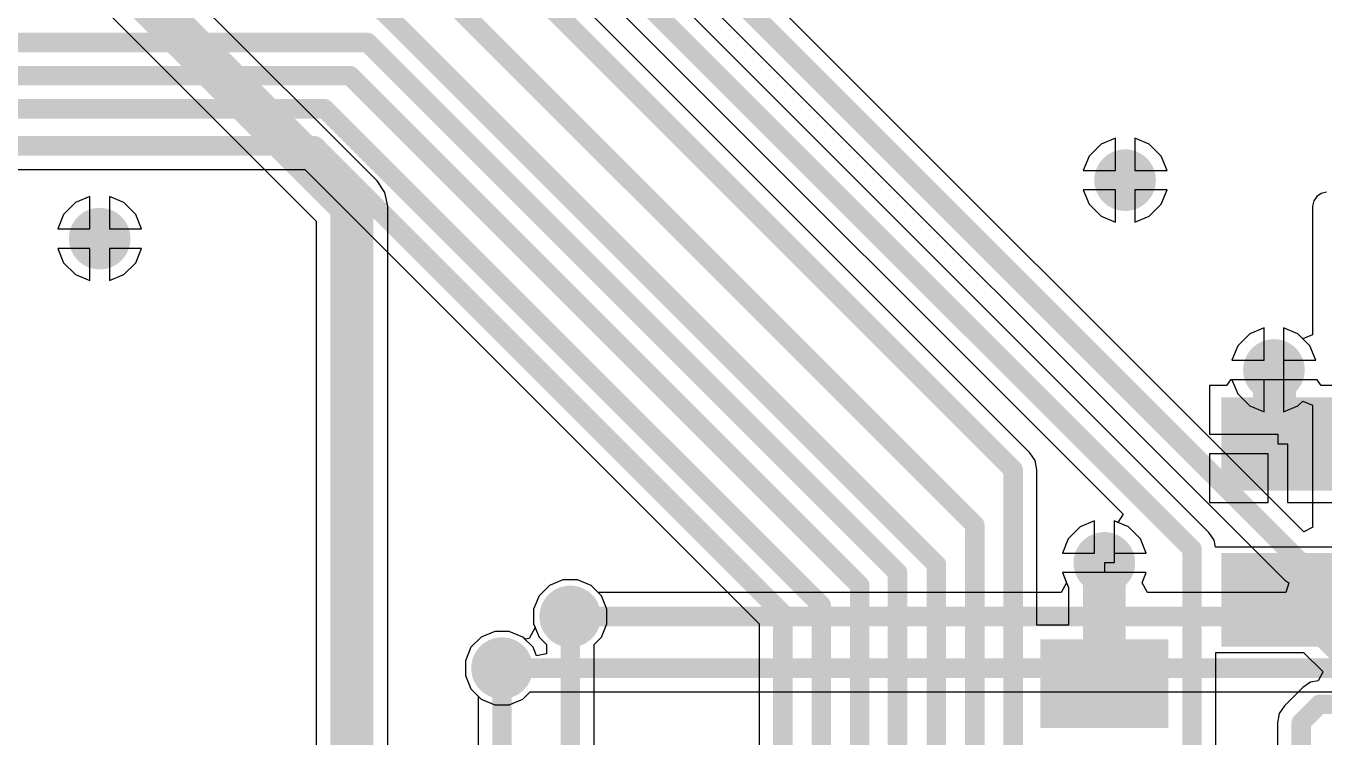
# Model space of a CAD drawing. Header units: millimetres. Extents: x -48 to 200, y -49 to 27.
# Drawn here: x 2.159 to 2.825, y 0.977 to 1.342 of the extents above; entities that cross this region are included whole.
import ezdxf

# ---------------------------------------------------------------- set-up
doc = ezdxf.new("R2010")
doc.units = ezdxf.units.MM
doc.header["$MEASUREMENT"] = 0
for name, color, linetype in [('BottomLayer', 5, 'Continuous'), ('BottomPaste', 16, 'Continuous'), ('BottomSolder', 6, 'Continuous'), ('TopLayer', 1, 'Continuous'), ('TopSolder', 216, 'Continuous'), ('ViaHoleLayer', 16, 'Continuous')]:
    doc.layers.add(name, color=color, linetype=linetype)

# ---------------------------------------------------------------- blocks, each defined once
blk = doc.blocks.new('CAP_0805_B_33')
at = {"layer": 'BottomLayer'}
for points in [[(-0.06, 0.03), (-0.02, 0.03), (-0.02, -0.03), (-0.06, -0.03)], [(0.02, 0.03), (0.06, 0.03), (0.06, -0.03), (0.02, -0.03)]]:
    blk.add_hatch(color=5, dxfattribs=at).paths.add_polyline_path(points)
at = {"layer": 'BottomPaste'}
for points in [[(-0.06, 0.03), (-0.02, 0.03), (-0.02, -0.03), (-0.06, -0.03)], [(0.02, 0.03), (0.06, 0.03), (0.06, -0.03), (0.02, -0.03)]]:
    blk.add_hatch(color=16, dxfattribs=at).paths.add_polyline_path(points)
at = {"layer": 'BottomSolder'}
for points in [[(-0.06276, 0.03276), (-0.01724, 0.03276), (-0.01724, -0.03276), (-0.06276, -0.03276)], [(0.01724, 0.03276), (0.06276, 0.03276), (0.06276, -0.03276), (0.01724, -0.03276)]]:
    blk.add_hatch(color=6, dxfattribs=at).paths.add_polyline_path(points)
blk = doc.blocks.new('RES_0805_B_42')
at = {"layer": 'BottomLayer'}
for points in [[(-0.06, 0.025), (-0.02, 0.025), (-0.02, -0.025), (-0.06, -0.025)], [(0.02, 0.025), (0.06, 0.025), (0.06, -0.025), (0.02, -0.025)]]:
    blk.add_hatch(color=5, dxfattribs=at).paths.add_polyline_path(points)
at = {"layer": 'BottomPaste'}
for points in [[(-0.06, 0.025), (-0.02, 0.025), (-0.02, -0.025), (-0.06, -0.025)], [(0.02, 0.025), (0.06, 0.025), (0.06, -0.025), (0.02, -0.025)]]:
    blk.add_hatch(color=16, dxfattribs=at).paths.add_polyline_path(points)
at = {"layer": 'BottomSolder'}
for points in [[(-0.064, 0.029), (-0.016, 0.029), (-0.016, -0.029), (-0.064, -0.029)], [(0.016, 0.029), (0.064, 0.029), (0.064, -0.029), (0.016, -0.029)]]:
    blk.add_hatch(color=6, dxfattribs=at).paths.add_polyline_path(points)

msp = doc.modelspace()

# ---------------------------------------------------------------- hatches: boundary and pattern name
at = {"layer": 'BottomLayer'}
h = msp.add_hatch(color=5, dxfattribs=at)
edge = h.paths.add_edge_path()
edge.add_arc((2.72265, 1.26238), 0.01181, 0, 360)
h = msp.add_hatch(color=5, dxfattribs=at)
edge = h.paths.add_edge_path()
edge.add_arc((2.19658, 1.23238), 0.01181, 0, 360)
h = msp.add_hatch(color=5, dxfattribs=at)
edge = h.paths.add_edge_path()
edge.add_arc((2.799, 1.165), 0.01181, 0, 360)
h = msp.add_hatch(color=5, dxfattribs=at)
edge = h.paths.add_edge_path()
edge.add_arc((2.712, 1.066), 0.01181, 0, 360)
h = msp.add_hatch(color=5, dxfattribs=at)
edge = h.paths.add_edge_path()
edge.add_arc((2.438, 1.0385), 0.01181, 0, 360)
h = msp.add_hatch(color=5, dxfattribs=at)
edge = h.paths.add_edge_path()
edge.add_arc((2.403, 1.012), 0.01181, 0, 360)
at = {"layer": 'BottomSolder'}
h = msp.add_hatch(color=6, dxfattribs=at)
edge = h.paths.add_edge_path()
edge.add_arc((2.72265, 1.26238), 0.01581, 0, 360)
h = msp.add_hatch(color=6, dxfattribs=at)
edge = h.paths.add_edge_path()
edge.add_arc((2.19658, 1.23238), 0.01581, 0, 360)
h = msp.add_hatch(color=6, dxfattribs=at)
edge = h.paths.add_edge_path()
edge.add_arc((2.799, 1.165), 0.01581, 0, 360)
h = msp.add_hatch(color=6, dxfattribs=at)
edge = h.paths.add_edge_path()
edge.add_arc((2.712, 1.066), 0.01581, 0, 360)
h = msp.add_hatch(color=6, dxfattribs=at)
edge = h.paths.add_edge_path()
edge.add_arc((2.438, 1.0385), 0.01581, 0, 360)
h = msp.add_hatch(color=6, dxfattribs=at)
edge = h.paths.add_edge_path()
edge.add_arc((2.403, 1.012), 0.01581, 0, 360)
at = {"layer": 'TopLayer'}
h = msp.add_hatch(color=1, dxfattribs=at)
edge = h.paths.add_edge_path()
edge.add_arc((2.72265, 1.26238), 0.01181, 0, 360)
h = msp.add_hatch(color=1, dxfattribs=at)
edge = h.paths.add_edge_path()
edge.add_arc((2.19658, 1.23238), 0.01181, 0, 360)
h = msp.add_hatch(color=1, dxfattribs=at)
edge = h.paths.add_edge_path()
edge.add_arc((2.799, 1.165), 0.01181, 0, 360)
h = msp.add_hatch(color=1, dxfattribs=at)
edge = h.paths.add_edge_path()
edge.add_arc((2.712, 1.066), 0.01181, 0, 360)
h = msp.add_hatch(color=1, dxfattribs=at)
edge = h.paths.add_edge_path()
edge.add_arc((2.438, 1.0385), 0.01181, 0, 360)
h = msp.add_hatch(color=1, dxfattribs=at)
edge = h.paths.add_edge_path()
edge.add_arc((2.403, 1.012), 0.01181, 0, 360)
at = {"layer": 'TopSolder'}
h = msp.add_hatch(color=216, dxfattribs=at)
edge = h.paths.add_edge_path()
edge.add_arc((2.72265, 1.26238), 0.01581, 0, 360)
h = msp.add_hatch(color=216, dxfattribs=at)
edge = h.paths.add_edge_path()
edge.add_arc((2.19658, 1.23238), 0.01581, 0, 360)
h = msp.add_hatch(color=216, dxfattribs=at)
edge = h.paths.add_edge_path()
edge.add_arc((2.799, 1.165), 0.01581, 0, 360)
h = msp.add_hatch(color=216, dxfattribs=at)
edge = h.paths.add_edge_path()
edge.add_arc((2.712, 1.066), 0.01581, 0, 360)
h = msp.add_hatch(color=216, dxfattribs=at)
edge = h.paths.add_edge_path()
edge.add_arc((2.438, 1.0385), 0.01581, 0, 360)
h = msp.add_hatch(color=216, dxfattribs=at)
edge = h.paths.add_edge_path()
edge.add_arc((2.403, 1.012), 0.01581, 0, 360)
at = {"layer": 'ViaHoleLayer'}
h = msp.add_hatch(color=16, dxfattribs=at)
edge = h.paths.add_edge_path()
edge.add_arc((2.72265, 1.26238), 0.00591, 0, 360)
h = msp.add_hatch(color=16, dxfattribs=at)
edge = h.paths.add_edge_path()
edge.add_arc((2.19658, 1.23238), 0.00591, 0, 360)
h = msp.add_hatch(color=16, dxfattribs=at)
edge = h.paths.add_edge_path()
edge.add_arc((2.799, 1.165), 0.00591, 0, 360)
h = msp.add_hatch(color=16, dxfattribs=at)
edge = h.paths.add_edge_path()
edge.add_arc((2.712, 1.066), 0.00591, 0, 360)
h = msp.add_hatch(color=16, dxfattribs=at)
edge = h.paths.add_edge_path()
edge.add_arc((2.438, 1.0385), 0.00591, 0, 360)
h = msp.add_hatch(color=16, dxfattribs=at)
edge = h.paths.add_edge_path()
edge.add_arc((2.403, 1.012), 0.00591, 0, 360)

# ---------------------------------------------------------------- linework, layer by layer
at = {"layer": 'BottomLayer'}
for p, q in [((2.76565, 1.08165), (2.29265, 1.55465)), ((2.27893, 1.53376), (2.72169, 1.09101)), ((2.67386, 1.12244), (2.38281, 1.41349)), ((2.71029, 1.28087), (2.70416, 1.27473)), ((2.71765, 1.28391), (2.71029, 1.28087)), ((2.71765, 1.26738), (2.71765, 1.28391)), ((2.735, 1.28087), (2.72765, 1.28391)), ((2.72765, 1.28391), (2.72765, 1.26738)), ((2.74114, 1.27473), (2.735, 1.28087)), ((2.70416, 1.27473), (2.70111, 1.26738)), ((2.74418, 1.26738), (2.74114, 1.27473)), ((1.26865, 1.26776), (2.30187, 1.26776)), ((2.30187, 1.26776), (2.53487, 1.03476)), ((2.70111, 1.26738), (2.71765, 1.26738)), ((2.72765, 1.26738), (2.74418, 1.26738)), ((2.19158, 1.25391), (2.18423, 1.25087)), ((2.19158, 1.23738), (2.19158, 1.25391)), ((2.20894, 1.25087), (2.20158, 1.25391)), ((2.20158, 1.25391), (2.20158, 1.23738)), ((2.71765, 1.25738), (2.70111, 1.25738)), ((2.70111, 1.25738), (2.70416, 1.25002)), ((2.71765, 1.24084), (2.71765, 1.25738)), ((2.74418, 1.25738), (2.72765, 1.25738)), ((2.72765, 1.25738), (2.72765, 1.24084)), ((2.74114, 1.25002), (2.74418, 1.25738)), ((2.18423, 1.25087), (2.17809, 1.24473)), ((2.21507, 1.24473), (2.20894, 1.25087)), ((2.70416, 1.25002), (2.71029, 1.24389)), ((2.735, 1.24389), (2.74114, 1.25002)), ((2.17809, 1.24473), (2.17505, 1.23738)), ((2.21812, 1.23738), (2.21507, 1.24473)), ((2.71029, 1.24389), (2.71765, 1.24084)), ((2.72765, 1.24084), (2.735, 1.24389)), ((2.17505, 1.23738), (2.19158, 1.23738)), ((2.20158, 1.23738), (2.21812, 1.23738)), ((2.19158, 1.22738), (2.17505, 1.22738)), ((2.17505, 1.22738), (2.17809, 1.22002)), ((2.19158, 1.21084), (2.19158, 1.22738)), ((2.21812, 1.22738), (2.20158, 1.22738)), ((2.20158, 1.22738), (2.20158, 1.21084)), ((2.21507, 1.22002), (2.21812, 1.22738)), ((2.17809, 1.22002), (2.18423, 1.21389)), ((2.20894, 1.21389), (2.21507, 1.22002)), ((2.18423, 1.21389), (2.19158, 1.21084)), ((2.20158, 1.21084), (2.20894, 1.21389)), ((2.794, 1.18654), (2.78665, 1.18349)), ((2.794, 1.17), (2.794, 1.18654)), ((2.81135, 1.18349), (2.804, 1.18654)), ((2.804, 1.18654), (2.804, 1.17)), ((2.78665, 1.18349), (2.78051, 1.17735)), ((2.81749, 1.17735), (2.81135, 1.18349)), ((2.78051, 1.17735), (2.77746, 1.17)), ((2.82054, 1.17), (2.81749, 1.17735)), ((2.77746, 1.17), (2.794, 1.17)), ((2.804, 1.17), (2.82054, 1.17)), ((2.77675, 1.16), (2.77474, 1.157)), ((2.82125, 1.16), (2.77675, 1.16)), ((2.82326, 1.157), (2.82125, 1.16)), ((2.77474, 1.157), (2.766, 1.157)), ((2.766, 1.157), (2.766, 1.132)), ((2.836, 1.157), (2.82326, 1.157)), ((2.766, 1.132), (2.801, 1.132)), ((2.801, 1.132), (2.801, 1.127)), ((2.801, 1.127), (2.806, 1.127)), ((2.806, 1.127), (2.806, 1.097)), ((2.67652, 1.11847), (2.67386, 1.12244)), ((2.796, 1.122), (2.766, 1.122)), ((2.766, 1.122), (2.766, 1.097)), ((2.796, 1.097), (2.796, 1.122)), ((2.67745, 1.11379), (2.67652, 1.11847)), ((2.67745, 1.034), (2.67745, 1.11379)), ((2.766, 1.097), (2.796, 1.097)), ((2.806, 1.097), (2.83226, 1.097)), ((2.707, 1.08754), (2.69965, 1.08449)), ((2.707, 1.071), (2.707, 1.08754)), ((2.71886, 1.08677), (2.717, 1.08754)), ((2.717, 1.08754), (2.717, 1.066)), ((2.72169, 1.09101), (2.71886, 1.08677)), ((2.69965, 1.08449), (2.69351, 1.07835)), ((2.7683, 1.07768), (2.76565, 1.08165)), ((2.69351, 1.07835), (2.69046, 1.071)), ((2.76904, 1.074), (2.7683, 1.07768)), ((2.833, 1.074), (2.76904, 1.074)), ((2.69046, 1.071), (2.707, 1.071)), ((2.717, 1.066), (2.712, 1.066)), ((2.712, 1.066), (2.712, 1.061)), ((2.712, 1.061), (2.69046, 1.061)), ((2.69046, 1.061), (2.69351, 1.05365)), ((2.42734, 1.05445), (2.42205, 1.04916)), ((2.43426, 1.05731), (2.42734, 1.05445)), ((2.44174, 1.05731), (2.43426, 1.05731)), ((2.44866, 1.05445), (2.44174, 1.05731)), ((2.45395, 1.04916), (2.44866, 1.05445)), ((2.69351, 1.05365), (2.69365, 1.05351)), ((2.69365, 1.05351), (2.69365, 1.034)), ((2.42205, 1.04916), (2.41919, 1.04224)), ((2.45681, 1.04224), (2.45395, 1.04916)), ((2.41919, 1.04224), (2.41919, 1.03476)), ((2.45681, 1.03476), (2.45681, 1.04224)), ((2.41919, 1.03476), (2.42205, 1.02784)), ((2.45395, 1.02784), (2.45681, 1.03476)), ((2.53487, 1.03476), (2.53487, 0.87696)), ((2.69365, 1.034), (2.67745, 1.034)), ((2.39234, 1.02795), (2.38705, 1.02266)), ((2.39926, 1.03081), (2.39234, 1.02795)), ((2.40674, 1.03081), (2.39926, 1.03081)), ((2.41366, 1.02795), (2.40674, 1.03081)), ((2.41895, 1.02266), (2.41366, 1.02795)), ((2.42205, 1.02784), (2.42576, 1.02413)), ((2.45024, 1.02413), (2.45395, 1.02784)), ((2.38705, 1.02266), (2.38419, 1.01574)), ((2.42076, 1.01827), (2.41895, 1.02266)), ((2.42576, 1.01926), (2.42076, 1.01827)), ((2.42576, 1.02413), (2.42576, 1.01926)), ((2.45024, 0.34326), (2.45024, 1.02413)), ((2.76924, 0.864), (2.76924, 1.02)), ((2.76924, 1.02), (2.81426, 1.02)), ((2.81426, 1.02), (2.82423, 1.01002)), ((2.38419, 1.01574), (2.38419, 1.00826)), ((2.38419, 1.00826), (2.38705, 1.00134)), ((2.82417, 1.00987), (2.82167, 1.00551)), ((2.82423, 1.01002), (2.82417, 1.00987)), ((2.38705, 1.00134), (2.39076, 0.99763)), ((2.81377, 1.00208), (2.80435, 0.99265)), ((2.81774, 1.00473), (2.81377, 1.00208)), ((2.82167, 1.00551), (2.81774, 1.00473)), ((2.39076, 0.99763), (2.39076, 0.35037)), ((2.80435, 0.99265), (2.8017, 0.98868)), ((2.8017, 0.98868), (2.80076, 0.984)), ((2.80076, 0.984), (2.80076, 0.61768))]:
    msp.add_line(p, q, dxfattribs=at)
for points, const_width in [([(2.284, 1.546), (2.757, 1.073)], 0.01), ([(2.166, 1.525), (2.62584, 1.06516)], 0.01), ([(2.275, 1.456), (2.64553, 1.08547)], 0.01), ([(2.364, 1.415), (2.66521, 1.11379)], 0.01), ([(0.811, 1.333), (2.33396, 1.333)], 0.01), ([(2.33396, 1.333), (2.60588, 1.06108)], 0.01), ([(0.801, 1.316), (2.325, 1.316)], 0.01), ([(2.325, 1.316), (2.58647, 1.05453)], 0.01), ([(0.577, 1.299), (2.31198, 1.299)], 0.01), ([(2.31198, 1.299), (2.56679, 1.04419)], 0.01), ([(0.57196, 1.28), (2.30693, 1.28)], 0.01), ([(2.30693, 1.28), (2.5471, 1.03983)], 0.01), ([(2.79931, 1.12964), (2.79931, 1.16469)], 0.022), ([(2.801, 1.127), (2.806, 1.127)], 0.012), ([(2.806, 1.127), (2.82146, 1.11154)], 0.012), ([(2.66521, 0.87696), (2.66521, 1.11379)], 0.01), ([(2.82146, 1.11154), (2.86588, 1.11154)], 0.012), ([(2.64553, 0.87696), (2.64553, 1.08547)], 0.01), ([(2.712, 1.004), (2.712, 1.066)], 0.022), ([(2.757, 0.864), (2.757, 1.073)], 0.01), ([(2.60588, 0.88377), (2.60588, 1.06108)], 0.01), ([(2.62584, 0.87696), (2.62584, 1.06516)], 0.01), ([(2.58647, 0.87696), (2.58647, 1.05453)], 0.01), ([(2.801, 1.047), (2.806, 1.047)], 0.012), ([(2.806, 1.047), (2.83989, 1.01311)], 0.012), ([(2.56679, 0.87696), (2.56679, 1.04419)], 0.01), ([(2.438, 0.263), (2.438, 1.038)], 0.01), ([(2.5471, 0.87696), (2.5471, 1.03983)], 0.01), ([(2.403, 0.336), (2.403, 1.012)], 0.01), ([(2.813, 0.984), (2.82243, 0.99343)], 0.01), ([(2.82243, 0.99343), (2.86588, 0.99343)], 0.01), ([(2.813, 0.509), (2.813, 0.984)], 0.01)]:
    msp.add_lwpolyline(points, dxfattribs=dict(at, const_width=const_width))
for points, const_width in [([(2.33146, 1.333, 1), (2.33646, 1.333, 1)], 0.005), ([(2.33146, 1.333, 1), (2.33646, 1.333, 1)], 0.005), ([(2.3225, 1.316, 1), (2.3275, 1.316, 1)], 0.005), ([(2.3225, 1.316, 1), (2.3275, 1.316, 1)], 0.005), ([(2.30948, 1.299, 1), (2.31448, 1.299, 1)], 0.005), ([(2.30948, 1.299, 1), (2.31448, 1.299, 1)], 0.005), ([(2.30443, 1.28, 1), (2.30943, 1.28, 1)], 0.005), ([(2.30443, 1.28, 1), (2.30943, 1.28, 1)], 0.005), ([(2.79381, 1.16469, 1), (2.80481, 1.16469, 1)], 0.011), ([(2.79381, 1.12964, 1), (2.80481, 1.12964, 1)], 0.011), ([(2.798, 1.127, 1), (2.804, 1.127, 1)], 0.006), ([(2.803, 1.127, 1), (2.809, 1.127, 1)], 0.006), ([(2.803, 1.127, 1), (2.809, 1.127, 1)], 0.006), ([(2.66271, 1.11379, 1), (2.66771, 1.11379, 1)], 0.005), ([(2.66271, 1.11379, 1), (2.66771, 1.11379, 1)], 0.005), ([(2.81846, 1.11154, 1), (2.82446, 1.11154, 1)], 0.006), ([(2.81846, 1.11154, 1), (2.82446, 1.11154, 1)], 0.006), ([(2.64303, 1.08547, 1), (2.64803, 1.08547, 1)], 0.005), ([(2.64303, 1.08547, 1), (2.64803, 1.08547, 1)], 0.005), ([(2.7065, 1.066, 1), (2.7175, 1.066, 1)], 0.011), ([(2.7545, 1.073, 1), (2.7595, 1.073, 1)], 0.005), ([(2.7545, 1.073, 1), (2.7595, 1.073, 1)], 0.005), ([(2.60338, 1.06108, 1), (2.60838, 1.06108, 1)], 0.005), ([(2.60338, 1.06108, 1), (2.60838, 1.06108, 1)], 0.005), ([(2.62334, 1.06516, 1), (2.62834, 1.06516, 1)], 0.005), ([(2.62334, 1.06516, 1), (2.62834, 1.06516, 1)], 0.005), ([(2.58397, 1.05453, 1), (2.58897, 1.05453, 1)], 0.005), ([(2.58397, 1.05453, 1), (2.58897, 1.05453, 1)], 0.005), ([(2.798, 1.047, 1), (2.804, 1.047, 1)], 0.006), ([(2.803, 1.047, 1), (2.809, 1.047, 1)], 0.006), ([(2.803, 1.047, 1), (2.809, 1.047, 1)], 0.006), ([(2.56429, 1.04419, 1), (2.56929, 1.04419, 1)], 0.005), ([(2.56429, 1.04419, 1), (2.56929, 1.04419, 1)], 0.005), ([(2.4355, 1.038, 1), (2.4405, 1.038, 1)], 0.005), ([(2.5446, 1.03983, 1), (2.5496, 1.03983, 1)], 0.005), ([(2.5446, 1.03983, 1), (2.5496, 1.03983, 1)], 0.005), ([(2.4005, 1.012, 1), (2.4055, 1.012, 1)], 0.005), ([(2.7065, 1.004, 1), (2.7175, 1.004, 1)], 0.011), ([(2.81993, 0.99343, 1), (2.82493, 0.99343, 1)], 0.005), ([(2.81993, 0.99343, 1), (2.82493, 0.99343, 1)], 0.005), ([(2.8105, 0.984, 1), (2.8155, 0.984, 1)], 0.005), ([(2.8105, 0.984, 1), (2.8155, 0.984, 1)], 0.005)]:
    msp.add_lwpolyline(points, format="xyb", close=True, dxfattribs=dict(at, const_width=const_width))
at = {"layer": 'TopLayer'}
for p, q in [((1.98045, 1.56859), (2.30765, 1.2414)), ((2.81438, 1.08193), (2.46524, 1.43107)), ((2.44435, 1.41735), (2.80454, 1.05716)), ((2.33898, 1.26198), (2.20977, 1.39119)), ((2.71029, 1.28087), (2.70416, 1.27473)), ((2.71765, 1.28391), (2.71029, 1.28087)), ((2.71765, 1.26738), (2.71765, 1.28391)), ((2.735, 1.28087), (2.72765, 1.28391)), ((2.72765, 1.28391), (2.72765, 1.26738)), ((2.74114, 1.27473), (2.735, 1.28087)), ((2.70416, 1.27473), (2.70111, 1.26738)), ((2.74418, 1.26738), (2.74114, 1.27473)), ((2.70111, 1.26738), (2.71765, 1.26738)), ((2.72765, 1.26738), (2.74418, 1.26738)), ((2.34296, 1.25602), (2.33898, 1.26198)), ((2.19158, 1.25391), (2.18423, 1.25087)), ((2.19158, 1.23738), (2.19158, 1.25391)), ((2.20894, 1.25087), (2.20158, 1.25391)), ((2.20158, 1.25391), (2.20158, 1.23738)), ((2.34435, 1.249), (2.34296, 1.25602)), ((2.71765, 1.25738), (2.70111, 1.25738)), ((2.70111, 1.25738), (2.70416, 1.25002)), ((2.71765, 1.24084), (2.71765, 1.25738)), ((2.74418, 1.25738), (2.72765, 1.25738)), ((2.72765, 1.25738), (2.72765, 1.24084)), ((2.74114, 1.25002), (2.74418, 1.25738)), ((2.82095, 1.25405), (2.81941, 1.25173)), ((2.82327, 1.25559), (2.82095, 1.25405)), ((2.826, 1.25614), (2.82327, 1.25559)), ((2.18423, 1.25087), (2.17809, 1.24473)), ((2.21507, 1.24473), (2.20894, 1.25087)), ((2.34435, 0.93185), (2.34435, 1.249)), ((2.70416, 1.25002), (2.71029, 1.24389)), ((2.735, 1.24389), (2.74114, 1.25002)), ((2.81941, 1.25173), (2.81886, 1.249)), ((2.81886, 1.249), (2.81886, 1.215)), ((2.17809, 1.24473), (2.17505, 1.23738)), ((2.21812, 1.23738), (2.21507, 1.24473)), ((2.30765, 1.2414), (2.30765, 0.93185)), ((2.71029, 1.24389), (2.71765, 1.24084)), ((2.72765, 1.24084), (2.735, 1.24389)), ((2.17505, 1.23738), (2.19158, 1.23738)), ((2.20158, 1.23738), (2.21812, 1.23738)), ((2.19158, 1.22738), (2.17505, 1.22738)), ((2.17505, 1.22738), (2.17809, 1.22002)), ((2.19158, 1.21084), (2.19158, 1.22738)), ((2.21812, 1.22738), (2.20158, 1.22738)), ((2.20158, 1.22738), (2.20158, 1.21084)), ((2.21507, 1.22002), (2.21812, 1.22738)), ((2.17809, 1.22002), (2.18423, 1.21389)), ((2.20894, 1.21389), (2.21507, 1.22002)), ((2.18423, 1.21389), (2.19158, 1.21084)), ((2.20158, 1.21084), (2.20894, 1.21389)), ((2.81886, 1.215), (2.81886, 1.18305)), ((2.794, 1.18654), (2.78665, 1.18349)), ((2.794, 1.17), (2.794, 1.18654)), ((2.81135, 1.18349), (2.804, 1.18654)), ((2.804, 1.18654), (2.804, 1.165)), ((2.78665, 1.18349), (2.78051, 1.17735)), ((2.81386, 1.18098), (2.81135, 1.18349)), ((2.81886, 1.18305), (2.81386, 1.18098)), ((2.78051, 1.17735), (2.77746, 1.17)), ((2.77746, 1.17), (2.794, 1.17)), ((2.794, 1.16), (2.77746, 1.16)), ((2.77746, 1.16), (2.78051, 1.15265)), ((2.794, 1.14346), (2.794, 1.16)), ((2.804, 1.165), (2.804, 1.14346)), ((2.78051, 1.15265), (2.78665, 1.14651)), ((2.78665, 1.14651), (2.794, 1.14346)), ((2.804, 1.14346), (2.81135, 1.14651)), ((2.81135, 1.14651), (2.81386, 1.14902)), ((2.81386, 1.14902), (2.81886, 1.14695)), ((2.81886, 1.14695), (2.81886, 1.085)), ((2.707, 1.08754), (2.69965, 1.08449)), ((2.707, 1.071), (2.707, 1.08754)), ((2.72435, 1.08449), (2.717, 1.08754)), ((2.717, 1.08754), (2.717, 1.071)), ((2.69965, 1.08449), (2.69351, 1.07835)), ((2.73049, 1.07835), (2.72435, 1.08449)), ((2.81898, 1.08439), (2.81438, 1.08193)), ((2.81886, 1.085), (2.81898, 1.08439)), ((2.69351, 1.07835), (2.69046, 1.071)), ((2.73354, 1.071), (2.73049, 1.07835)), ((2.69046, 1.071), (2.707, 1.071)), ((2.717, 1.071), (2.73354, 1.071)), ((2.73354, 1.061), (2.69046, 1.061)), ((2.69046, 1.061), (2.69264, 1.05574)), ((2.73136, 1.05574), (2.73354, 1.061)), ((2.42734, 1.05445), (2.42205, 1.04916)), ((2.43426, 1.05731), (2.42734, 1.05445)), ((2.44174, 1.05731), (2.43426, 1.05731)), ((2.44866, 1.05445), (2.44174, 1.05731)), ((2.45237, 1.05074), (2.44866, 1.05445)), ((2.69264, 1.05574), (2.68989, 1.05074)), ((2.73411, 1.05074), (2.73136, 1.05574)), ((2.80454, 1.05716), (2.80667, 1.05574)), ((2.80667, 1.05574), (2.80515, 1.05074)), ((2.42205, 1.04916), (2.41919, 1.04224)), ((2.68989, 1.05074), (2.45237, 1.05074)), ((2.80515, 1.05074), (2.73411, 1.05074)), ((2.41919, 1.04224), (2.41919, 1.03476)), ((2.42002, 1.03276), (2.417, 1.02718)), ((2.41919, 1.03476), (2.42002, 1.03276)), ((2.39234, 1.02795), (2.38705, 1.02266)), ((2.39926, 1.03081), (2.39234, 1.02795)), ((2.40674, 1.03081), (2.39926, 1.03081)), ((2.41366, 1.02795), (2.40674, 1.03081)), ((2.41481, 1.0268), (2.41366, 1.02795)), ((2.417, 1.02718), (2.41481, 1.0268)), ((2.38705, 1.02266), (2.38419, 1.01574)), ((2.38419, 1.01574), (2.38419, 1.00826)), ((2.38419, 1.00826), (2.38705, 1.00134)), ((2.38705, 1.00134), (2.39234, 0.99605)), ((2.41366, 0.99605), (2.41737, 0.99976)), ((2.41737, 0.99976), (2.91963, 0.99976)), ((2.39234, 0.99605), (2.39926, 0.99319)), ((2.39926, 0.99319), (2.40674, 0.99319)), ((2.40674, 0.99319), (2.41366, 0.99605))]:
    msp.add_line(p, q, dxfattribs=at)
for points, const_width in [([(1.99, 1.585), (2.326, 1.249)], 0.022), ([(2.453, 1.426), (2.81319, 1.06581)], 0.01), ([(2.326, 0.92775), (2.326, 1.249)], 0.022), ([(2.81319, 1.06581), (3.05081, 1.06581)], 0.01), ([(2.438, 1.0385), (2.9525, 1.0385)], 0.01), ([(2.403, 1.012), (2.934, 1.012)], 0.01)]:
    msp.add_lwpolyline(points, dxfattribs=dict(at, const_width=const_width))
for points, const_width in [([(2.3205, 1.249, 1), (2.3315, 1.249, 1)], 0.011), ([(2.3205, 1.249, 1), (2.3315, 1.249, 1)], 0.011), ([(2.81069, 1.06581, 1), (2.81569, 1.06581, 1)], 0.005), ([(2.81069, 1.06581, 1), (2.81569, 1.06581, 1)], 0.005), ([(2.4355, 1.0385, 1), (2.4405, 1.0385, 1)], 0.005), ([(2.4005, 1.012, 1), (2.4055, 1.012, 1)], 0.005)]:
    msp.add_lwpolyline(points, format="xyb", close=True, dxfattribs=dict(at, const_width=const_width))

# ---------------------------------------------------------------- block references
at = {"rotation": 270}
for name, p in [('RES_0805_B_42', (2.801, 1.087)), ('CAP_0805_B_33', (2.712, 0.964))]:
    msp.add_blockref(name, p, dxfattribs=at)

doc.saveas('drawing.dxf')
